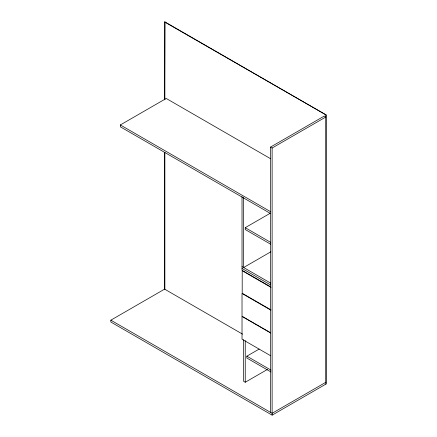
<?xml version="1.0" encoding="UTF-8"?>
<svg xmlns="http://www.w3.org/2000/svg" width="437" height="437" viewBox="0 0 437 437"><rect width="100%" height="100%" fill="white"/><g stroke="black" fill="none" stroke-linecap="round" stroke-linejoin="round"><path stroke-width="0.66" d="M164.607 99.838L164.875 21.85L326.155 114.964L326.155 383.959L272.125 415.15L110.845 322.036L110.845 320.174L164.607 289.136L242.584 334.158M270.732 213.633L120.344 126.812L120.344 124.949L166.218 98.462L270.601 158.729M270.514 147.089L324.27 116.051L325.882 116.979L272.125 148.017L270.514 147.089L270.514 412.359M164.607 22.003L326.155 114.964M270.563 244.163L245.244 229.545L245.244 227.682L270.372 213.174M270.798 251.827L243.633 267.515L243.633 197.513M271 371.98L246.856 358.04L246.856 356.177L259.174 349.07M243.633 339.68L243.633 381.321L245.244 382.249L267.449 369.429M325.882 382.249L272.125 413.287L110.845 320.174M120.344 124.949L270.732 211.77M245.244 227.682L270.563 242.3M242.022 266.581L270.65 283.116M242.022 268.444L270.65 284.973M270.65 286.836L242.022 270.306L242.022 196.584M270.995 287.344L242.196 270.721L242.196 293.276L270.995 309.899M270.65 310.013L242.022 293.484L242.022 316.241L270.65 332.776M270.65 332.983L242.022 316.448L242.022 339.21L270.65 355.74M246.856 356.177L271 370.117M325.882 115.117L325.882 384.112M272.125 148.017L272.125 415.15M245.244 340.614L245.244 382.249M164.875 21.85L164.875 99.68M164.875 152.251L164.875 289.48M164.607 152.404L164.607 289.633"/></g></svg>
